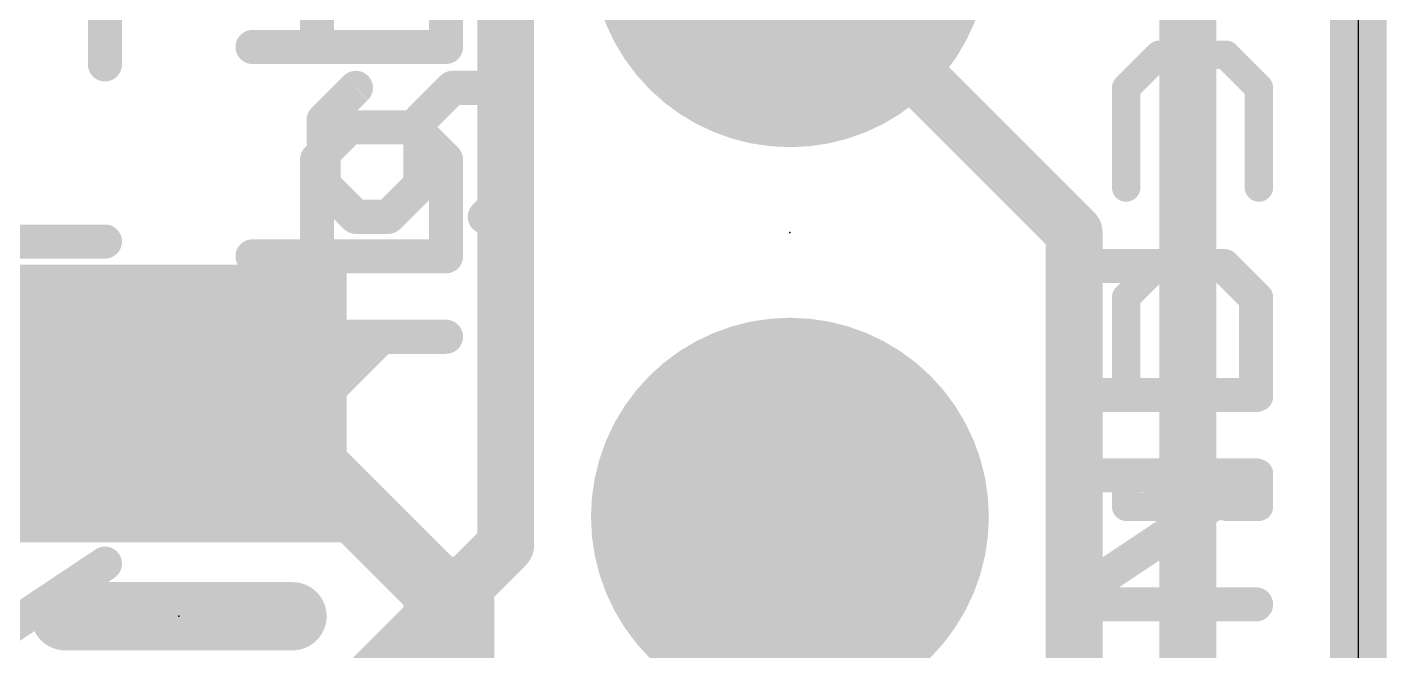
# Model space of a CAD drawing. Extents: x -0.1 to 17.9, y -0.1 to 25.5.
# Drawn here: x 11.83 to 17.91, y 10.83 to 13.62 of the extents above; entities that cross this region are included whole.
import ezdxf

# ---------------------------------------------------------------- set-up
doc = ezdxf.new("R2010")
doc.units = 0
for name, color, linetype in [('1', 12, 'CONTINUOUS'), ('16', 5, 'CONTINUOUS'), ('17', 110, 'CONTINUOUS'), ('20', 53, 'CONTINUOUS'), ('21', 40, 'CONTINUOUS'), ('22', 6, 'CONTINUOUS'), ('23', 40, 'CONTINUOUS')]:
    doc.layers.add(name, color=color, linetype=linetype)

# ---------------------------------------------------------------- blocks, each defined once
blk = doc.blocks.new('RECT')
blk.add_solid([(-0.5, -0.5), (0.5, -0.5), (-0.5, 0.5), (0.5, 0.5)])
blk = doc.blocks.new('ROUNDP')
at = {"const_width": 0.5}
blk.add_lwpolyline([(0, -0.25, 1), (0, 0.25, 1), (0, -0.25)], format="xyb", dxfattribs=at)

msp = doc.modelspace()

# ---------------------------------------------------------------- linework, layer by layer
at = {"layer": '1'}
for points, const_width in [([(17.78, 25.4), (17.78, 0)], 0.254), ([(17.018, 5.842), (17.018, 15.494)], 0.254), ([(10.8319, 11.9473), (12.4977, 11.9473)], 0.3048), ([(12.4977, 11.9473), (12.5095, 11.9355)], 0.3048), ([(12.8177, 11.9473), (12.4977, 11.9473)], 0.3048), ([(13.716, 11.049), (12.8177, 11.9473)], 0.3048), ([(13.716, 10.414), (13.716, 11.049)], 0.4064)]:
    msp.add_lwpolyline(points, dxfattribs=dict(at, const_width=const_width))
for points, const_width in [([(12.5516, 12.0012, 1), (12.4438, 11.8934)], 0.1524), ([(12.4977, 12.0235, 1), (12.4977, 11.8711)], 0.1524), ([(12.4977, 11.8711, 1), (12.4977, 12.0235)], 0.1524), ([(12.8716, 12.0012, 1), (12.7638, 11.8934)], 0.1524), ([(12.8177, 11.8711, 1), (12.8177, 12.0235)], 0.1524), ([(12.4556, 11.8816, 1), (12.5634, 11.9894)], 0.1524), ([(13.8176, 11.049, 1), (13.6144, 11.049)], 0.2032), ([(13.6621, 10.9951, 1), (13.7699, 11.1029)], 0.1524)]:
    msp.add_lwpolyline(points, format="xyb", dxfattribs=dict(at, const_width=const_width))
at = {"layer": '16', "const_width": 0.254}
for points in [[(17.78, 25.4), (17.78, 0)], [(13.97, 11.303), (13.97, 14.732)], [(16.51, 12.7), (15.24, 13.97)], [(16.51, 8.3185), (16.51, 12.7)], [(11.811, 9.144), (13.97, 11.303)]]:
    msp.add_lwpolyline(points, dxfattribs=at)
at = {"layer": '16', "const_width": 0.127}
for points in [[(16.5735, 12.7, 1), (16.4465, 12.7)], [(16.4651, 12.6551, 1), (16.5549, 12.7449)], [(14.0149, 11.2581, 1), (13.9251, 11.3479)], [(13.9065, 11.303, 1), (14.0335, 11.303)]]:
    msp.add_lwpolyline(points, format="xyb", dxfattribs=at)
at = {"layer": '20'}
msp.add_line((17.78, 2.54), (17.78, 22.86), dxfattribs=at)
at = {"layer": '21'}
for points, const_width in [([(13.3005, 13.3461), (13.1565, 13.2021)], 0.1524), ([(13.5886, 13.2021), (13.7327, 13.3461)], 0.1524), ([(13.7327, 13.3461), (13.8767, 13.3461)], 0.1524), ([(13.8767, 13.3461), (14.0208, 13.2021)], 0.1524), ([(13.1565, 13.2021), (13.1565, 12.914)], 0.1524), ([(13.5886, 12.914), (13.5886, 13.2021)], 0.1524), ([(14.0208, 13.2021), (14.0208, 12.914)], 0.1524), ([(13.1565, 12.914), (13.3005, 12.7699)], 0.1524), ([(13.4446, 12.7699), (13.5886, 12.914)], 0.1524), ([(14.0208, 12.914), (13.8767, 12.7699)], 0.1524), ([(13.3005, 12.7699), (13.4446, 12.7699)], 0.1524), ([(16.6025, 12.5502), (16.4585, 12.4061)], 0.1524), ([(17.1787, 12.5502), (16.6025, 12.5502)], 0.1524), ([(17.3228, 12.4061), (17.1787, 12.5502)], 0.1524), ([(16.4585, 12.4061), (16.4585, 11.974)], 0.1524), ([(17.3228, 11.974), (17.3228, 12.4061)], 0.1524), ([(16.4585, 11.974), (17.3228, 11.974)], 0.1524), ([(16.4585, 11.0384), (17.3228, 11.6147)], 0.1524), ([(17.3228, 11.6147), (16.4585, 11.6147)], 0.1524), ([(13.0175, 10.9855), (12.0015, 10.9855)], 0.3048), ([(17.3228, 11.0384), (16.4585, 11.0384)], 0.1524)]:
    msp.add_lwpolyline(points, dxfattribs=dict(at, const_width=const_width))
for points, const_width in [([(13.3275, 13.3192, 1), (13.2736, 13.3731)], 0.0762), ([(13.7327, 13.3842, 1), (13.7327, 13.308)], 0.0762), ([(13.7596, 13.3192, 1), (13.7057, 13.3731)], 0.0762), ([(13.9037, 13.3731, 1), (13.8498, 13.3192)], 0.0762), ([(13.8767, 13.308, 1), (13.8767, 13.3842)], 0.0762), ([(13.1295, 13.229, 1), (13.1834, 13.1751)], 0.0762), ([(13.1946, 13.2021, 1), (13.1184, 13.2021)], 0.0762), ([(13.6267, 13.2021, 1), (13.5505, 13.2021)], 0.0762), ([(13.5617, 13.229, 1), (13.6156, 13.1751)], 0.0762), ([(14.0589, 13.2021, 1), (13.9827, 13.2021)], 0.0762), ([(13.9939, 13.1751, 1), (14.0477, 13.229)], 0.0762), ([(13.1834, 12.9409, 1), (13.1295, 12.887)], 0.0762), ([(13.1184, 12.914, 1), (13.1946, 12.914)], 0.0762), ([(13.5505, 12.914, 1), (13.6267, 12.914)], 0.0762), ([(13.6156, 12.887, 1), (13.5617, 12.9409)], 0.0762), ([(13.9827, 12.914, 1), (14.0589, 12.914)], 0.0762), ([(14.0477, 12.887, 1), (13.9939, 12.9409)], 0.0762), ([(13.3005, 12.808, 1), (13.3005, 12.7318)], 0.0762), ([(13.2736, 12.743, 1), (13.3275, 12.7969)], 0.0762), ([(13.4176, 12.7969, 1), (13.4715, 12.743)], 0.0762), ([(13.4446, 12.7318, 1), (13.4446, 12.808)], 0.0762), ([(13.8498, 12.7969, 1), (13.9037, 12.743)], 0.0762), ([(16.6025, 12.5883, 1), (16.6025, 12.5121)], 0.0762), ([(16.6295, 12.5232, 1), (16.5756, 12.5771)], 0.0762), ([(17.2057, 12.5771, 1), (17.1518, 12.5232)], 0.0762), ([(17.1787, 12.5121, 1), (17.1787, 12.5883)], 0.0762), ([(16.4315, 12.4331, 1), (16.4854, 12.3792)], 0.0762), ([(16.4966, 12.4061, 1), (16.4204, 12.4061)], 0.0762), ([(17.3609, 12.4061, 1), (17.2847, 12.4061)], 0.0762), ([(17.2959, 12.3792, 1), (17.3497, 12.4331)], 0.0762), ([(16.4585, 12.0121, 1), (16.4585, 11.9359)], 0.0762), ([(17.3228, 11.9359, 1), (17.3228, 12.0121)], 0.0762), ([(16.4204, 11.974, 1), (16.4966, 11.974)], 0.0762), ([(17.2847, 11.974, 1), (17.3609, 11.974)], 0.0762), ([(16.4585, 11.6528, 1), (16.4585, 11.5766)], 0.0762), ([(17.3439, 11.583, 1), (17.3017, 11.6464)], 0.0762), ([(17.3228, 11.5766, 1), (17.3228, 11.6528)], 0.0762), ([(12.0015, 11.0617, 1), (12.0015, 10.9093)], 0.1524), ([(13.0175, 10.9093, 1), (13.0175, 11.0617)], 0.1524), ([(16.4373, 11.0701, 1), (16.4796, 11.0067)], 0.0762), ([(16.4585, 11.0765, 1), (16.4585, 11.0003)], 0.0762), ([(17.3228, 11.0003, 1), (17.3228, 11.0765)], 0.0762)]:
    msp.add_lwpolyline(points, format="xyb", dxfattribs=dict(at, const_width=const_width))
at = {"layer": '22'}
for points, const_width in [([(12.1793, 14.0271), (12.1793, 13.4509)], 0.1524), ([(13.1271, 13.961), (13.1271, 13.5288)], 0.1524), ([(13.7033, 13.5288), (13.7033, 13.961)], 0.1524), ([(12.839, 13.5288), (13.7033, 13.5288)], 0.1524), ([(16.7423, 13.3458), (16.8906, 13.4941)], 0.127), ([(16.8906, 13.4941), (17.1872, 13.4941)], 0.127), ([(17.1872, 13.4941), (17.3355, 13.3458)], 0.127), ([(16.7423, 12.9009), (16.7423, 13.3458)], 0.127), ([(17.3355, 13.3458), (17.3355, 12.9009)], 0.127), ([(13.2711, 13.1695), (13.1271, 13.0255)], 0.1524), ([(13.5592, 13.1695), (13.2711, 13.1695)], 0.1524), ([(13.7033, 13.0255), (13.5592, 13.1695)], 0.1524), ([(13.1271, 13.0255), (13.1271, 12.5933)], 0.1524), ([(13.7033, 12.5933), (13.7033, 13.0255)], 0.1524), ([(12.1793, 12.6594), (11.315, 12.6594)], 0.1524), ([(12.839, 12.5933), (13.7033, 12.5933)], 0.1524), ([(16.7423, 12.4103), (16.8906, 12.5585)], 0.127), ([(16.8906, 12.5585), (17.1872, 12.5585)], 0.127), ([(17.1872, 12.5585), (17.3355, 12.4103)], 0.127), ([(16.7423, 11.9654), (16.7423, 12.4103)], 0.127), ([(17.3355, 12.4103), (17.3355, 11.9654)], 0.127), ([(13.7033, 12.234), (13.1271, 12.234)], 0.1524), ([(13.4152, 12.234), (13.1271, 11.9459)], 0.1524), ([(11.7471, 12.156), (12.0352, 12.156)], 0.1524), ([(12.0352, 12.156), (12.1793, 12.012)], 0.1524), ([(12.1793, 12.012), (12.1793, 11.5798)], 0.1524), ([(13.1271, 11.9459), (13.1271, 11.8018)], 0.1524), ([(12.4674, 11.8679), (12.4674, 11.7239)], 0.1524), ([(12.4674, 11.7239), (12.3234, 11.5798)], 0.1524), ([(16.7423, 11.623), (16.7423, 11.4747)], 0.127), ([(16.8906, 11.623), (16.7423, 11.623)], 0.127), ([(16.8906, 11.4747), (16.8906, 11.623)], 0.127), ([(17.1872, 11.623), (17.1872, 11.4747)], 0.127), ([(17.3355, 11.623), (17.1872, 11.623)], 0.127), ([(17.3355, 11.4747), (17.3355, 11.623)], 0.127), ([(12.3234, 11.5798), (11.6031, 11.5798)], 0.1524), ([(16.7423, 11.4747), (16.8906, 11.4747)], 0.127), ([(17.1872, 11.4747), (17.3355, 11.4747)], 0.127), ([(12.1793, 11.2205), (11.315, 10.6443)], 0.1524)]:
    msp.add_lwpolyline(points, dxfattribs=dict(at, const_width=const_width))
for points, const_width in [([(12.839, 13.5669, 1), (12.839, 13.4907)], 0.0762), ([(13.089, 13.5288, 1), (13.1652, 13.5288)], 0.0762), ([(13.6652, 13.5288, 1), (13.7414, 13.5288)], 0.0762), ([(13.7033, 13.4907, 1), (13.7033, 13.5669)], 0.0762), ([(16.8906, 13.5258, 1), (16.8906, 13.4623)], 0.0635), ([(16.9131, 13.4716, 1), (16.8682, 13.5165)], 0.0635), ([(17.2097, 13.5165, 1), (17.1648, 13.4716)], 0.0635), ([(17.1872, 13.4623, 1), (17.1872, 13.5258)], 0.0635), ([(12.1412, 13.4509, 1), (12.2174, 13.4509)], 0.0762), ([(16.7741, 13.3458, 1), (16.7106, 13.3458)], 0.0635), ([(16.7199, 13.3682, 1), (16.7648, 13.3233)], 0.0635), ([(17.3672, 13.3458, 1), (17.3038, 13.3458)], 0.0635), ([(17.313, 13.3233, 1), (17.358, 13.3682)], 0.0635), ([(13.2711, 13.2076, 1), (13.2711, 13.1314)], 0.0762), ([(13.2981, 13.1426, 1), (13.2442, 13.1965)], 0.0762), ([(13.5862, 13.1965, 1), (13.5323, 13.1426)], 0.0762), ([(13.5592, 13.1314, 1), (13.5592, 13.2076)], 0.0762), ([(13.1001, 13.0524, 1), (13.154, 12.9985)], 0.0762), ([(13.1652, 13.0255, 1), (13.089, 13.0255)], 0.0762), ([(13.7414, 13.0255, 1), (13.6652, 13.0255)], 0.0762), ([(13.6764, 12.9985, 1), (13.7302, 13.0524)], 0.0762), ([(16.7106, 12.9009, 1), (16.7741, 12.9009)], 0.0635), ([(17.3038, 12.9009, 1), (17.3672, 12.9009)], 0.0635), ([(12.1793, 12.6213, 1), (12.1793, 12.6975)], 0.0762), ([(12.839, 12.6314, 1), (12.839, 12.5552)], 0.0762), ([(13.7033, 12.5552, 1), (13.7033, 12.6314)], 0.0762), ([(13.089, 12.5933, 1), (13.1652, 12.5933)], 0.0762), ([(13.6652, 12.5933, 1), (13.7414, 12.5933)], 0.0762), ([(16.8906, 12.5903, 1), (16.8906, 12.5268)], 0.0635), ([(16.9131, 12.5361, 1), (16.8682, 12.581)], 0.0635), ([(17.2097, 12.581, 1), (17.1648, 12.5361)], 0.0635), ([(17.1872, 12.5268, 1), (17.1872, 12.5903)], 0.0635), ([(16.7741, 12.4103, 1), (16.7106, 12.4103)], 0.0635), ([(16.7199, 12.4327, 1), (16.7648, 12.3878)], 0.0635), ([(17.3672, 12.4103, 1), (17.3038, 12.4103)], 0.0635), ([(17.313, 12.3878, 1), (17.358, 12.4327)], 0.0635), ([(13.1271, 12.2721, 1), (13.1271, 12.1959)], 0.0762), ([(13.4421, 12.2071, 1), (13.3882, 12.2609)], 0.0762), ([(13.7033, 12.1959, 1), (13.7033, 12.2721)], 0.0762), ([(12.0622, 12.183, 1), (12.0083, 12.1291)], 0.0762), ([(12.0352, 12.1179, 1), (12.0352, 12.1941)], 0.0762), ([(12.2174, 12.012, 1), (12.1412, 12.012)], 0.0762), ([(12.1524, 11.985, 1), (12.2062, 12.0389)], 0.0762), ([(13.1652, 11.9459, 1), (13.089, 11.9459)], 0.0762), ([(13.1001, 11.9728, 1), (13.154, 11.919)], 0.0762), ([(16.7106, 11.9654, 1), (16.7741, 11.9654)], 0.0635), ([(17.3038, 11.9654, 1), (17.3672, 11.9654)], 0.0635), ([(12.5055, 11.8679, 1), (12.4293, 11.8679)], 0.0762), ([(12.4944, 11.6969, 1), (12.4405, 11.7508)], 0.0762), ([(13.089, 11.8018, 1), (13.1652, 11.8018)], 0.0762), ([(12.4293, 11.7239, 1), (12.5055, 11.7239)], 0.0762), ([(16.7423, 11.6548, 1), (16.7423, 11.5913)], 0.0635), ([(16.7741, 11.623, 1), (16.7106, 11.623)], 0.0635), ([(16.9224, 11.623, 1), (16.8589, 11.623)], 0.0635), ([(16.8906, 11.5913, 1), (16.8906, 11.6548)], 0.0635), ([(17.219, 11.623, 1), (17.1555, 11.623)], 0.0635), ([(17.1872, 11.6548, 1), (17.1872, 11.5913)], 0.0635), ([(17.3672, 11.623, 1), (17.3038, 11.623)], 0.0635), ([(17.3355, 11.5913, 1), (17.3355, 11.6548)], 0.0635), ([(12.1412, 11.5798, 1), (12.2174, 11.5798)], 0.0762), ([(12.2964, 11.6068, 1), (12.3503, 11.5529)], 0.0762), ([(12.3234, 11.5417, 1), (12.3234, 11.6179)], 0.0762), ([(16.7423, 11.5065, 1), (16.7423, 11.443)], 0.0635), ([(16.7106, 11.4747, 1), (16.7741, 11.4747)], 0.0635), ([(16.8589, 11.4747, 1), (16.9224, 11.4747)], 0.0635), ([(16.8906, 11.443, 1), (16.8906, 11.5065)], 0.0635), ([(17.1872, 11.5065, 1), (17.1872, 11.443)], 0.0635), ([(17.1555, 11.4747, 1), (17.219, 11.4747)], 0.0635), ([(17.3038, 11.4747, 1), (17.3672, 11.4747)], 0.0635), ([(17.3355, 11.443, 1), (17.3355, 11.5065)], 0.0635), ([(12.2004, 11.1888, 1), (12.1582, 11.2522)], 0.0762)]:
    msp.add_lwpolyline(points, format="xyb", dxfattribs=dict(at, const_width=const_width))
at = {"layer": '23'}
for p in [(15.24, 12.7), (12.5095, 10.9855)]:
    msp.add_point(p, dxfattribs=at)

# ---------------------------------------------------------------- block references
at = {"layer": '1', "xscale": 1.24, "yscale": 1.5, "rotation": 270}
msp.add_blockref('RECT', (12.5095, 11.9355), dxfattribs=at)
at = {"layer": '17', "xscale": 1.778, "yscale": 1.778, "rotation": 180}
for p in [(15.24, 13.97), (15.24, 13.97), (15.24, 11.43), (15.24, 11.43)]:
    msp.add_blockref('ROUNDP', p, dxfattribs=at)

doc.saveas('drawing.dxf')
